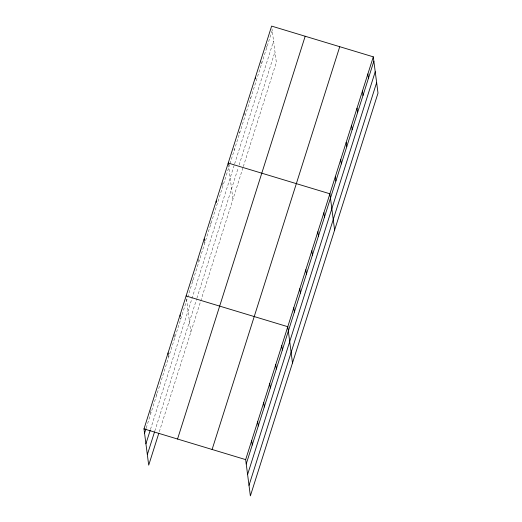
<?xml version="1.0" encoding="UTF-8"?>
<svg xmlns="http://www.w3.org/2000/svg" width="522" height="522" viewBox="0 0 522 522"><rect width="100%" height="100%" fill="white"/><g stroke="black" fill="none" stroke-linecap="round" stroke-linejoin="round"><path stroke-width="0.39" stroke-dasharray="2.61 1.96" d="M146.245 427.923L229.739 164.423M229.974 163.68L272.19 30.459M150.499 429.345L234.411 164.541M234.646 163.797L273.561 40.99M154.799 431.081L196.677 298.923M196.918 298.166L238.176 167.947M239.122 164.972L274.97 51.841M159.295 431.74L243.082 167.321M243.317 166.577L276.34 62.379L272.008 29.004M266.579 46.125L266.768 47.574M260.876 61.061L261.346 64.695M250.306 97.477L250.495 98.932M244.603 112.419L245.072 116.047M239.461 131.714L239.644 133.169M234.032 148.835L234.221 150.284M228.421 164.502L232.942 199.326M222.307 182.759L222.783 186.393M210.555 222.914L210.744 224.369M204.35 240.453L204.728 243.356M198.243 258.716L198.712 262.344M192.507 279.883L192.696 281.332M186.491 298.871L190.824 332.24M180.468 317.859L180.658 319.314M174.172 334.667L174.642 338.302M168.247 354.386L168.626 357.289M156.404 393.81L156.593 395.265M150.101 410.625L150.577 414.253"/><path stroke-width="0.78" d="M158.812 433.26L148.705 465.161L143.994 428.888L271.629 26.1L373.295 56.839L378.006 93.112L250.371 495.9L245.66 459.621L373.295 56.839M144.555 433.24L146.003 428.686M145.925 443.778L150.258 430.102M147.334 454.629L154.558 431.844M177.545 439.028L305.181 36.246M212.108 449.481L339.744 46.693M246.227 463.98L373.863 61.191M247.598 474.511L375.233 71.729M249.007 485.369L376.643 82.58M186.113 295.967L287.779 326.707L292.49 362.979M143.994 428.888L245.66 459.621M367.873 73.954L368.441 78.313M362.451 91.076L363.012 95.428M357.022 108.191L357.59 112.55M351.6 125.313L352.167 129.665M346.177 142.428L346.738 146.786M340.749 159.549L341.316 163.901M335.326 176.664L335.894 181.023M334.615 230.058L329.897 193.786L228.231 163.047L228.421 164.502M323.881 212.774L324.449 217.132M317.865 231.761L318.433 236.12M311.849 250.749L312.417 255.108M305.833 269.737L306.401 274.096M299.817 288.725L300.378 293.083M293.795 307.719L294.362 312.071M255.356 77.458L255.545 78.907M281.763 345.694L282.33 350.047M275.747 364.682L276.314 369.034M269.73 383.67L270.298 388.029M263.714 402.658L264.276 407.016M257.692 421.646L258.26 426.004M251.676 440.633L252.243 444.992M216.199 201.022L216.389 202.477M204.161 238.998L204.35 240.453M180.097 314.955L180.286 316.404M168.058 352.931L168.247 354.386"/></g></svg>
